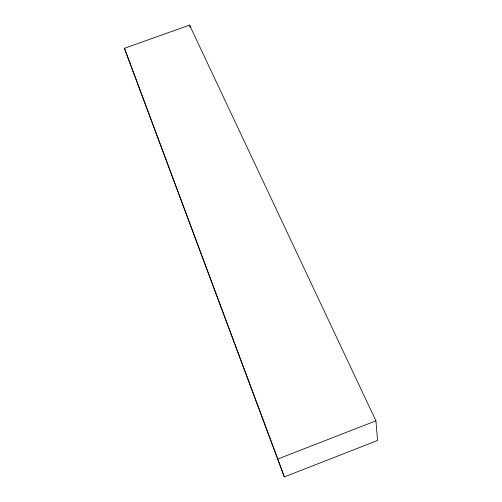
<?xml version="1.0" encoding="UTF-8"?>
<svg xmlns="http://www.w3.org/2000/svg" width="502" height="502" viewBox="0 0 502 502"><rect width="100%" height="100%" fill="white"/><g stroke="black" fill="none" stroke-linecap="round" stroke-linejoin="round"><path stroke-width="0.75" d="M284.314 476.9L277.801 459.016L375.916 420.833L189.555 25.1L124.44 48.317L284.314 476.9L377.56 440.48L375.916 420.833M124.44 48.317L277.801 459.016M189.555 25.1L190.183 27.365"/></g></svg>
